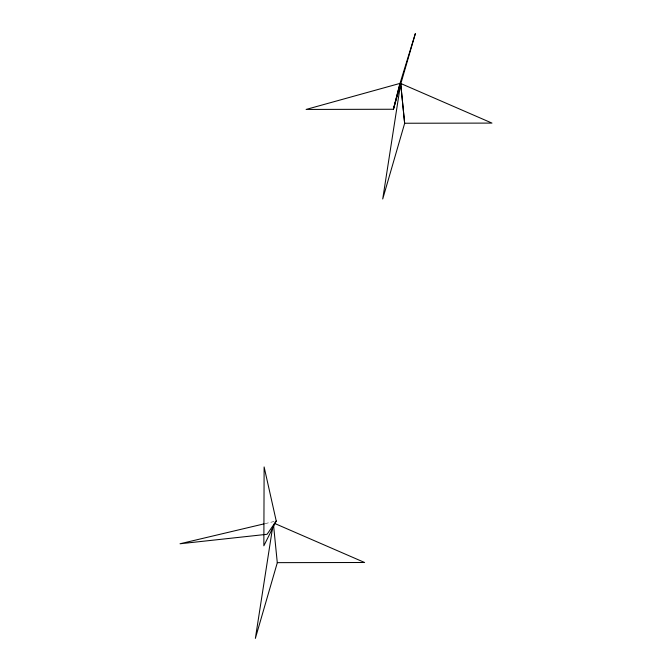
<?xml version="1.0" encoding="UTF-8"?>
<svg xmlns="http://www.w3.org/2000/svg" width="672" height="672" viewBox="0 0 672 672"><rect width="100%" height="100%" fill="white"/><g stroke="black" fill="none" stroke-linecap="round" stroke-linejoin="round"><path stroke-width="0.5" stroke-dasharray="3.36 2.52" d="M265.096 523.622L274.21 521.464"/><path stroke-width="1.01" d="M272.681 526.991L255.36 638.4L277.292 562.75L273.521 524.908M400.52 84.496L382.721 199.004L404.653 123.346L400.68 83.462L491.963 123.094L404.645 123.245L400.68 83.462M276.234 520.985L263.852 545.798L264.121 466.939L276.234 520.985L267.078 534.29L180.037 543.766L264.088 523.858M277.284 562.649L364.602 562.498L274.277 523.278M400.008 83.395L393.422 109.25L306.113 109.435L400.008 83.395L415.346 33.6L393.422 109.25L400.008 83.395"/></g></svg>
